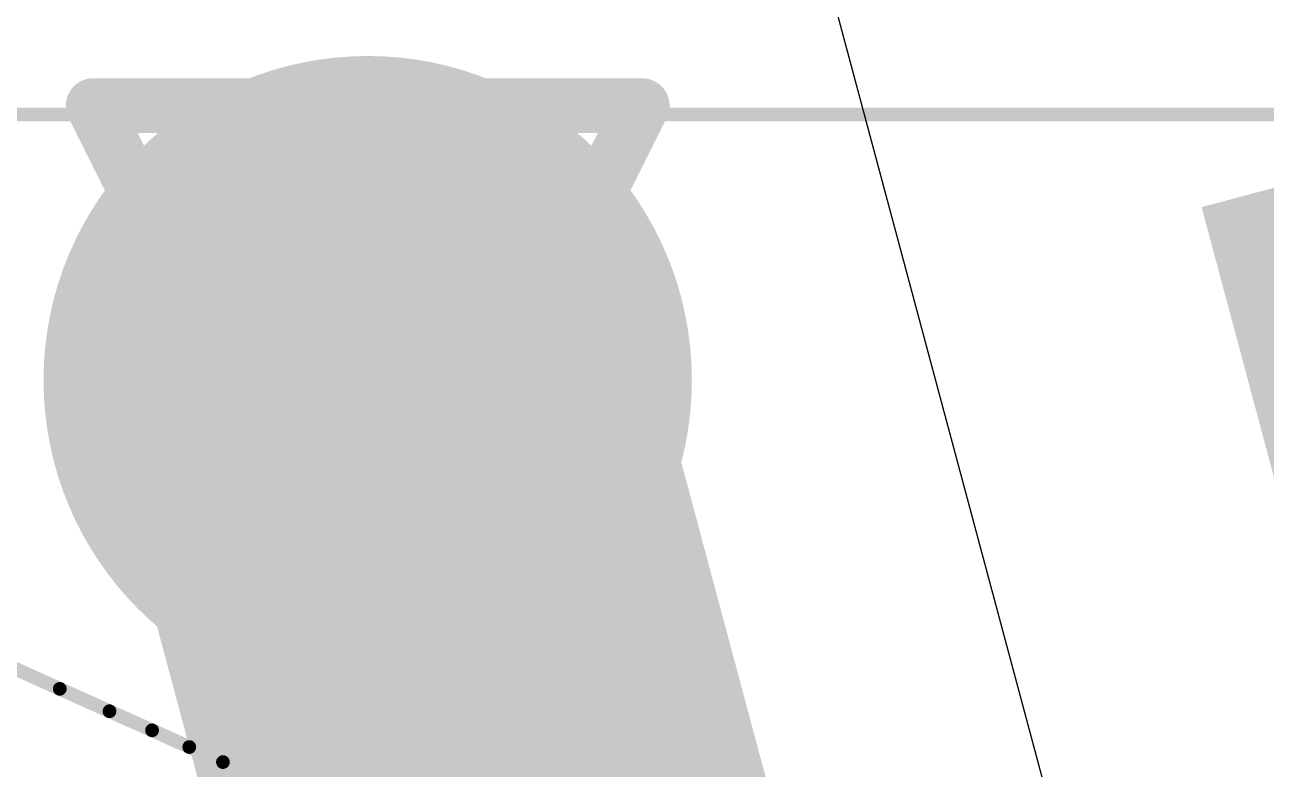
# Model space of a CAD drawing. Header units: inches. Extents: x -0.7 to 8.56, y -0.56 to 6.25.
# Drawn here: x 0.60213 to 0.64736, y 0.58834 to 0.61547 of the extents above; entities that cross this region are included whole.
import ezdxf

# ---------------------------------------------------------------- set-up
doc = ezdxf.new("R2010")
doc.units = ezdxf.units.IN
doc.header["$MEASUREMENT"] = 0
for name, color, linetype in [('Bottom Layer', 5, 'Continuous'), ('Dimension', 6, 'Continuous'), ('Drill Drawing', 1, 'Continuous'), ('Fabrication', 76, 'Continuous'), ('Top Layer', 1, 'Continuous'), ('Top Solder', 216, 'Continuous'), ('Via Holes', 16, 'Continuous')]:
    doc.layers.add(name, color=color, linetype=linetype)

# ---------------------------------------------------------------- blocks, each defined once
blk = doc.blocks.new('SK6812_EC20_10')
at = {"layer": 'Top Solder'}
blk.add_hatch(color=216, dxfattribs=at).paths.add_polyline_path([(-0.045339, -0.005842), (-0.005842, -0.005842), (-0.005842, -0.041402), (-0.045339, -0.041402)])

msp = doc.modelspace()

# ---------------------------------------------------------------- hatches: boundary and pattern name
at = {"layer": 'Bottom Layer'}
h = msp.add_hatch(color=5, dxfattribs=at)
edge = h.paths.add_edge_path()
edge.add_arc((0.614624, 0.602523), 0.011811, 0, 360)
at = {"layer": 'Top Layer'}
h = msp.add_hatch(color=1, dxfattribs=at)
edge = h.paths.add_edge_path()
edge.add_arc((0.614624, 0.602523), 0.011811, 0, 360)
at = {"layer": 'Via Holes'}
h = msp.add_hatch(color=7, dxfattribs=at)
edge = h.paths.add_edge_path()
edge.add_arc((0.614624, 0.602523), 0.005906, 0, 360)

# ---------------------------------------------------------------- linework, layer by layer
at = {"layer": 'Dimension'}
msp.add_lwpolyline([(2.295669, 0.766417, 0.01, 0.01, 1), (0.524016, 0.766417, 0.01, 0.01, 1)], format="xyseb", close=True, dxfattribs=at)
at = {"layer": 'Drill Drawing'}
for points in [[(0.604624, 0.612523, 0.002, 0.002, 0), (0.624624, 0.612523, 0.002, 0.002, 0)], [(0.604624, 0.612523, 0.002, 0.002, 0), (0.614624, 0.592523, 0.002, 0.002, 0)], [(0.614624, 0.592523, 0.002, 0.002, 0), (0.624624, 0.612523, 0.002, 0.002, 0)]]:
    msp.add_lwpolyline(points, format="xyseb", dxfattribs=at)
for points in [[(0.604124, 0.612523, 0.001, 0.001, 1), (0.605124, 0.612523, 0.001, 0.001, 1)], [(0.604124, 0.612523, 0.001, 0.001, 1), (0.605124, 0.612523, 0.001, 0.001, 1)], [(0.624124, 0.612523, 0.001, 0.001, 1), (0.625124, 0.612523, 0.001, 0.001, 1)], [(0.624124, 0.612523, 0.001, 0.001, 1), (0.625124, 0.612523, 0.001, 0.001, 1)], [(0.614124, 0.592523, 0.001, 0.001, 1), (0.615124, 0.592523, 0.001, 0.001, 1)], [(0.614124, 0.592523, 0.001, 0.001, 1), (0.615124, 0.592523, 0.001, 0.001, 1)]]:
    msp.add_lwpolyline(points, format="xyseb", close=True, dxfattribs=at)
at = {"layer": 'Fabrication'}
for points in [[(2.094234, 1.23357, 0.0005, 0.0005, -1.1671), (0.617129, 0.534922, 0.0005, 0.0005, 0)], [(2.094234, 1.23357, 0.0005, 0.0005, -1.1671), (0.617129, 0.534922, 0.0005, 0.0005, 0)], [(2.094234, 1.23357, 0.0005, 0.0005, -1.1671), (0.617129, 0.534922, 0.0005, 0.0005, 0)], [(2.094234, 1.23357, 0.0005, 0.0005, -1.1671), (0.617129, 0.534922, 0.0005, 0.0005, 0)], [(2.146108, 1.225917, 0.0005, 0.0005, -1.205705), (0.558167, 0.612204, 0.0005, 0.0005, 0)], [(2.146108, 1.225917, 0.0005, 0.0005, -1.205705), (0.558167, 0.612204, 0.0005, 0.0005, 0)], [(0.558167, 0.612204, 0.0005, 0.0005, 0), (0.881665, 0.612204, 0.0005, 0.0005, 0)], [(0.558167, 0.612204, 0.0005, 0.0005, 0), (0.881665, 0.612204, 0.0005, 0.0005, 0)], [(0.601202, 0.592265, 0.0005, 0.0005, 0), (0.603405, 0.591271, 0.0005, 0.0005, 0)], [(0.601202, 0.592265, 0.0005, 0.0005, 0), (0.603405, 0.591271, 0.0005, 0.0005, 0)], [(0.603405, 0.591271, 0.0005, 0.0005, 0), (0.605216, 0.590456, 0.0005, 0.0005, 0)], [(0.603405, 0.591271, 0.0005, 0.0005, 0), (0.605216, 0.590456, 0.0005, 0.0005, 0)], [(0.605216, 0.590456, 0.0005, 0.0005, 0), (0.606767, 0.589759, 0.0005, 0.0005, 0)], [(0.605216, 0.590456, 0.0005, 0.0005, 0), (0.606767, 0.589759, 0.0005, 0.0005, 0)], [(0.606767, 0.589759, 0.0005, 0.0005, 0), (0.608124, 0.589151, 0.0005, 0.0005, 0)], [(0.606767, 0.589759, 0.0005, 0.0005, 0), (0.608124, 0.589151, 0.0005, 0.0005, 0)], [(0.608124, 0.589151, 0.0005, 0.0005, 0), (0.60935, 0.588602, 0.0005, 0.0005, 0)], [(0.608124, 0.589151, 0.0005, 0.0005, 0), (0.60935, 0.588602, 0.0005, 0.0005, 0)], [(0.60935, 0.588602, 0.0005, 0.0005, 0), (0.610508, 0.588085, 0.0005, 0.0005, 0)], [(0.60935, 0.588602, 0.0005, 0.0005, 0), (0.610508, 0.588085, 0.0005, 0.0005, 0)]]:
    msp.add_lwpolyline(points, format="xyseb", dxfattribs=at)
for points in [[(0.60328, 0.591271, 0.00025, 0.00025, 1), (0.60353, 0.591271, 0.00025, 0.00025, 1)], [(0.60328, 0.591271, 0.00025, 0.00025, 1), (0.60353, 0.591271, 0.00025, 0.00025, 1)], [(0.60328, 0.591271, 0.00025, 0.00025, 1), (0.60353, 0.591271, 0.00025, 0.00025, 1)], [(0.60328, 0.591271, 0.00025, 0.00025, 1), (0.60353, 0.591271, 0.00025, 0.00025, 1)], [(0.605091, 0.590456, 0.00025, 0.00025, 1), (0.605341, 0.590456, 0.00025, 0.00025, 1)], [(0.605091, 0.590456, 0.00025, 0.00025, 1), (0.605341, 0.590456, 0.00025, 0.00025, 1)], [(0.605091, 0.590456, 0.00025, 0.00025, 1), (0.605341, 0.590456, 0.00025, 0.00025, 1)], [(0.605091, 0.590456, 0.00025, 0.00025, 1), (0.605341, 0.590456, 0.00025, 0.00025, 1)], [(0.606642, 0.589759, 0.00025, 0.00025, 1), (0.606892, 0.589759, 0.00025, 0.00025, 1)], [(0.606642, 0.589759, 0.00025, 0.00025, 1), (0.606892, 0.589759, 0.00025, 0.00025, 1)], [(0.606642, 0.589759, 0.00025, 0.00025, 1), (0.606892, 0.589759, 0.00025, 0.00025, 1)], [(0.606642, 0.589759, 0.00025, 0.00025, 1), (0.606892, 0.589759, 0.00025, 0.00025, 1)], [(0.607999, 0.589151, 0.00025, 0.00025, 1), (0.608249, 0.589151, 0.00025, 0.00025, 1)], [(0.607999, 0.589151, 0.00025, 0.00025, 1), (0.608249, 0.589151, 0.00025, 0.00025, 1)], [(0.607999, 0.589151, 0.00025, 0.00025, 1), (0.608249, 0.589151, 0.00025, 0.00025, 1)], [(0.607999, 0.589151, 0.00025, 0.00025, 1), (0.608249, 0.589151, 0.00025, 0.00025, 1)], [(0.609225, 0.588602, 0.00025, 0.00025, 1), (0.609475, 0.588602, 0.00025, 0.00025, 1)], [(0.609225, 0.588602, 0.00025, 0.00025, 1), (0.609475, 0.588602, 0.00025, 0.00025, 1)], [(0.609225, 0.588602, 0.00025, 0.00025, 1), (0.609475, 0.588602, 0.00025, 0.00025, 1)], [(0.609225, 0.588602, 0.00025, 0.00025, 1), (0.609475, 0.588602, 0.00025, 0.00025, 1)]]:
    msp.add_lwpolyline(points, format="xyseb", close=True, dxfattribs=at)
at = {"layer": 'Top Layer'}
msp.add_line((0.631536, 0.616603), (0.646143, 0.562087), dxfattribs=at)
for points in [[(0.560812, 0.51712, 0.08, 0.08, -0.267603), (0.765842, 1.377872, 0.08, 0.08, 0)], [(0.615462, 0.600406, 0.02, 0.02, 0), (0.623206, 0.571507, 0.02, 0.02, 0)]]:
    msp.add_lwpolyline(points, format="xyseb", dxfattribs=at)
msp.add_lwpolyline([(0.610462, 0.600406, 0.01, 0.01, 1), (0.620462, 0.600406, 0.01, 0.01, 1)], format="xyseb", close=True, dxfattribs=at)

# ---------------------------------------------------------------- block references
at = {"rotation": 285}
msp.add_blockref('SK6812_EC20_10', (0.696733, 0.575747), dxfattribs=at)

doc.saveas('drawing.dxf')
